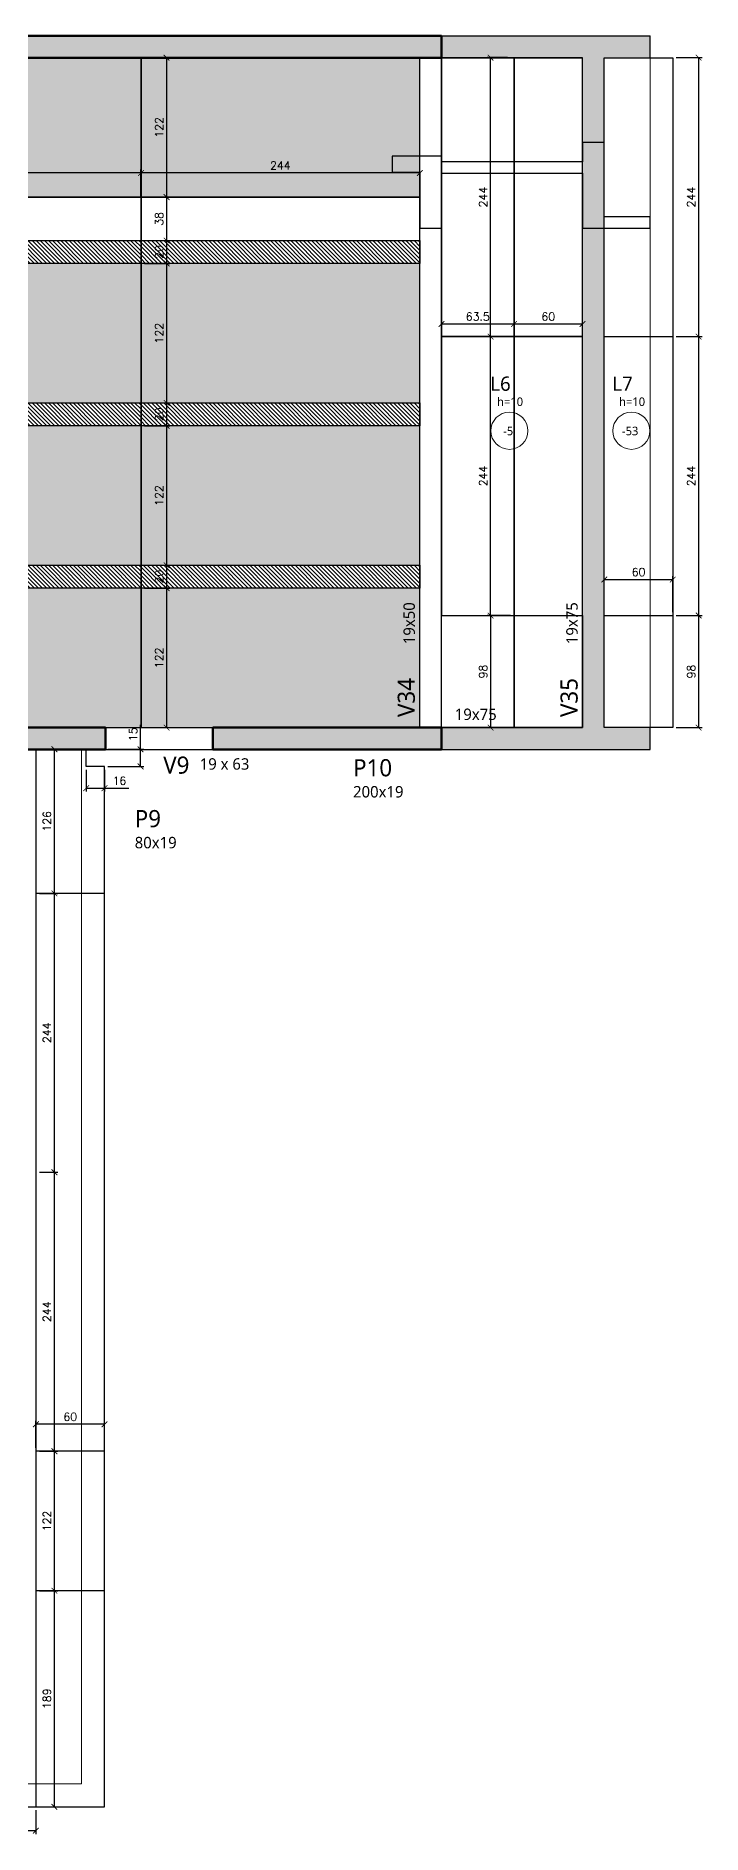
# Model space of a CAD drawing. Extents: x -29754 to -10774, y -8834 to 6017.
# Drawn here: x -21556 to -20973, y -7271 to -5699 of the extents above; entities that cross this region are included whole.
import ezdxf

# ---------------------------------------------------------------- set-up
doc = ezdxf.new("R2010")
doc.units = 0
doc.header["$PDMODE"] = 2
doc.header["$PDSIZE"] = 10
doc.linetypes.add('Aligning Line', pattern=[0.635, 0.3175, -0.3175])
doc.layers.get('0').update_dxf_attribs({"lineweight": 13})
doc.layers.get('Defpoints').update_dxf_attribs({"lineweight": 13})
doc.layers.add('A-DETL', color=7, linetype='Continuous', lineweight=18, true_color=0x00a600)
for name, color, linetype, lineweight in [('A-FLOR', 7, 'Continuous', 18), ('A-FLOR-IDEN', 7, 'Continuous', 9), ('A-GENM', 7, 'Continuous', 18), ('cotas', 4, 'Continuous', 13), ('S-BEAM', 7, 'Continuous', 18), ('S-BEAM-IDEN', 7, 'Continuous', 9), ('S-COLS', 7, 'Continuous', 18), ('S-COLS-IDEN', 7, 'Continuous', 9)]:
    doc.layers.add(name, color=color, linetype=linetype, lineweight=lineweight)
for name, color, linetype in [('Cota', 4, 'Continuous'), ('Faixa Reesc', 8, 'Continuous'), ('Hachura 122x244', 253, 'Continuous'), ('Painéis', 200, 'Continuous'), ('Reaproveitamento', 251, 'Continuous')]:
    doc.layers.add(name, color=color, linetype=linetype)
doc.styles.add('Gadugi', font='gadugi.ttf', dxfattribs={"height": 15})
doc.styles.add('Gadugi_1', font='gadugi.ttf', dxfattribs={"height": 10})
doc.styles.add('Gadugi_2', font='gadugi.ttf', dxfattribs={"height": 0.2})
doc.styles.add('Gadugi_3', font='gadugi.ttf', dxfattribs={"height": 7.5})
doc.styles.add('ROMANS', font='romans.shx')
doc.dimstyles.new('Cota Paínel', dxfattribs={"dimtxt": 7, "dimasz": 5, "dimexe": 3, "dimexo": 3, "dimgap": 3, "dimtad": 1, "dimdec": 1, "dimzin": 12, "dimdsep": 46, "dimtxsty": 'ROMANS', "dimblk": 'ARCHTICK', "dimcen": 0, "dimclrd": 4, "dimclre": 4, "dimclrt": 1, "dimadec": 1, "dimazin": 3, "dimtfac": 1, "dimtdec": 1, "dimtmove": 0, "dimatfit": 3, "dimldrblk": 'OBLIQUE', "dimfxl": 1, "dimtolj": 1, "dimtzin": 12, "dimarcsym": 0})

# ---------------------------------------------------------------- blocks, each defined once
blk = doc.blocks.new('PED_TAG_LAJE_R01 - TÍTULO_ESPESSURA_REBAIXO-2413107-PL100 - FORMA DO PAVIMENTO TIPO')
at = {"layer": 'A-FLOR-IDEN'}
blk.add_circle((-0.046, -0.667), 0.325, dxfattribs=at)
blk = doc.blocks.new('_ArchTick')
at = {"color": 0, "linetype": 'ByBlock', "const_width": 0.15}
blk.add_lwpolyline([(-0.5, -0.5), (0.5, 0.5)], dxfattribs=at)
blk = doc.blocks.new('*D177')
at = {"layer": 'A-GENM', "color": 4, "lineweight": -2, "transparency": 16777216}
for p, q in [((-20995.8, -5717.6), (-20973.2, -5717.6)), ((-20976.2, -5717.6), (-20976.2, -5961.6)), ((-20995.8, -5961.6), (-20973.2, -5961.6))]:
    blk.add_line(p, q, dxfattribs=at)
at = {"layer": 'Defpoints', "color": 0, "transparency": 16777216}
for p in [(-20998.8, -5717.6), (-20998.8, -5961.6), (-20976.2, -5961.6)]:
    blk.add_point(p, dxfattribs=at)
at = {"layer": 'A-GENM', "color": 4, "lineweight": -2, "transparency": 16777216, "xscale": 5, "yscale": 5, "zscale": 5}
for p, rotation in [((-20976.2, -5717.6), 90), ((-20976.2, -5961.6), 270)]:
    blk.add_blockref('_ArchTick', p, dxfattribs=dict(at, rotation=rotation))
at = {"layer": 'A-GENM', "color": 1, "transparency": 16777216, "insert": (-20982.7, -5839.6), "char_height": 7, "attachment_point": 5, "rotation": 90, "style": 'ROMANS'}
blk.add_mtext('\\A1;244', dxfattribs=at)
blk = doc.blocks.new('_OBLIQUE')
at = {"color": 0, "linetype": 'ByBlock', "lineweight": -2}
for p, q in [((0, 0), (-1, 0)), ((-0.5, -0.5), (0.5, 0.5))]:
    blk.add_line(p, q, dxfattribs=at)
blk = doc.blocks.new('*D178')
at = {"layer": 'A-GENM', "color": 4, "lineweight": -2, "transparency": 16777216}
for p, q in [((-20995.8, -5961.6), (-20973.2, -5961.6)), ((-20976.2, -5961.6), (-20976.2, -6205.6)), ((-20995.8, -6205.6), (-20973.2, -6205.6))]:
    blk.add_line(p, q, dxfattribs=at)
at = {"layer": 'Defpoints', "color": 0, "transparency": 16777216}
for p in [(-20998.8, -5961.6), (-20998.8, -6205.6), (-20976.2, -6205.6)]:
    blk.add_point(p, dxfattribs=at)
at = {"layer": 'A-GENM', "color": 4, "lineweight": -2, "transparency": 16777216, "xscale": 5, "yscale": 5, "zscale": 5}
for p, rotation in [((-20976.2, -5961.6), 90), ((-20976.2, -6205.6), 270)]:
    blk.add_blockref('_ArchTick', p, dxfattribs=dict(at, rotation=rotation))
at = {"layer": 'A-GENM', "color": 1, "transparency": 16777216, "insert": (-20982.7, -6083.6), "char_height": 7, "attachment_point": 5, "rotation": 90, "style": 'ROMANS'}
blk.add_mtext('\\A1;244', dxfattribs=at)
blk = doc.blocks.new('*D179')
at = {"layer": 'A-GENM', "color": 4, "lineweight": -2, "transparency": 16777216}
for p, q in [((-20995.8, -6205.6), (-20973.2, -6205.6)), ((-20976.2, -6205.6), (-20976.2, -6303.6)), ((-20995.8, -6303.6), (-20973.2, -6303.6))]:
    blk.add_line(p, q, dxfattribs=at)
at = {"layer": 'Defpoints', "color": 0, "transparency": 16777216}
for p in [(-20998.8, -6205.6), (-20998.8, -6303.6), (-20976.2, -6303.6)]:
    blk.add_point(p, dxfattribs=at)
at = {"layer": 'A-GENM', "color": 4, "lineweight": -2, "transparency": 16777216, "xscale": 5, "yscale": 5, "zscale": 5}
for p, rotation in [((-20976.2, -6205.6), 90), ((-20976.2, -6303.6), 270)]:
    blk.add_blockref('_ArchTick', p, dxfattribs=dict(at, rotation=rotation))
at = {"layer": 'A-GENM', "color": 1, "transparency": 16777216, "insert": (-20982.7, -6254.6), "char_height": 7, "attachment_point": 5, "rotation": 90, "style": 'ROMANS'}
blk.add_mtext('\\A1;98', dxfattribs=at)
blk = doc.blocks.new('*D332')
at = {"layer": 'Cota', "color": 4, "lineweight": -2, "transparency": 16777216}
for p, q in [((-21639.3, -7250.6), (-21639.3, -7271.4)), ((-21556.3, -7250.6), (-21556.3, -7271.4)), ((-21639.3, -7268.4), (-21556.3, -7268.4))]:
    blk.add_line(p, q, dxfattribs=at)
at = {"layer": 'Defpoints', "color": 0, "transparency": 16777216}
for p in [(-21639.3, -7247.6), (-21556.3, -7247.6), (-21556.3, -7268.4)]:
    blk.add_point(p, dxfattribs=at)
at = {"layer": 'Cota', "color": 4, "lineweight": -2, "transparency": 16777216, "xscale": 5, "yscale": 5, "zscale": 5, "rotation": 180}
blk.add_blockref('_ArchTick', (-21639.3, -7268.4), dxfattribs=at)
at = {"layer": 'Cota', "color": 4, "lineweight": -2, "transparency": 16777216, "xscale": 5, "yscale": 5, "zscale": 5}
blk.add_blockref('_ArchTick', (-21556.3, -7268.4), dxfattribs=at)
at = {"layer": 'Cota', "color": 1, "transparency": 16777216, "insert": (-21597.8, -7261.9), "char_height": 7, "attachment_point": 5, "style": 'ROMANS'}
blk.add_mtext('\\A1;83', dxfattribs=at)
blk = doc.blocks.new('*D335')
at = {"layer": 'Cota', "color": 4, "lineweight": -2, "transparency": 16777216}
for p, q in [((-21553.2, -7058.6), (-21537.1, -7058.6)), ((-21540.1, -7247.6), (-21540.1, -7058.6)), ((-21553.2, -7247.6), (-21537.1, -7247.6))]:
    blk.add_line(p, q, dxfattribs=at)
at = {"layer": 'Defpoints', "color": 0, "transparency": 16777216}
for p in [(-21556.2, -7058.6), (-21540.1, -7058.6), (-21556.2, -7247.6)]:
    blk.add_point(p, dxfattribs=at)
at = {"layer": 'Cota', "color": 4, "lineweight": -2, "transparency": 16777216, "xscale": 5, "yscale": 5, "zscale": 5}
for p, rotation in [((-21540.1, -7058.6), 90), ((-21540.1, -7247.6), 270)]:
    blk.add_blockref('_ArchTick', p, dxfattribs=dict(at, rotation=rotation))
at = {"layer": 'Cota', "color": 1, "transparency": 16777216, "insert": (-21546.6, -7153.1), "char_height": 7, "attachment_point": 5, "rotation": 90, "style": 'ROMANS'}
blk.add_mtext('\\A1;189', dxfattribs=at)
blk = doc.blocks.new('*D336')
at = {"layer": 'Cota', "color": 4, "lineweight": -2, "transparency": 16777216}
for p, q in [((-21553.2, -6936.6), (-21537.1, -6936.6)), ((-21540.1, -7058.6), (-21540.1, -6936.6)), ((-21553.2, -7058.6), (-21537.1, -7058.6))]:
    blk.add_line(p, q, dxfattribs=at)
at = {"layer": 'Defpoints', "color": 0, "transparency": 16777216}
for p in [(-21556.2, -6936.6), (-21540.1, -6936.6), (-21556.2, -7058.6)]:
    blk.add_point(p, dxfattribs=at)
at = {"layer": 'Cota', "color": 4, "lineweight": -2, "transparency": 16777216, "xscale": 5, "yscale": 5, "zscale": 5}
for p, rotation in [((-21540.1, -6936.6), 90), ((-21540.1, -7058.6), 270)]:
    blk.add_blockref('_ArchTick', p, dxfattribs=dict(at, rotation=rotation))
at = {"layer": 'Cota', "color": 1, "transparency": 16777216, "insert": (-21546.6, -6997.6), "char_height": 7, "attachment_point": 5, "rotation": 90, "style": 'ROMANS'}
blk.add_mtext('\\A1;122', dxfattribs=at)
blk = doc.blocks.new('*D337')
at = {"layer": 'Cota', "color": 4, "lineweight": -2, "transparency": 16777216}
for p, q in [((-21553.2, -6692.6), (-21537.1, -6692.6)), ((-21540.1, -6936.6), (-21540.1, -6692.6)), ((-21553.2, -6936.6), (-21537.1, -6936.6))]:
    blk.add_line(p, q, dxfattribs=at)
at = {"layer": 'Defpoints', "color": 0, "transparency": 16777216}
for p in [(-21556.2, -6692.6), (-21540.1, -6692.6), (-21556.2, -6936.6)]:
    blk.add_point(p, dxfattribs=at)
at = {"layer": 'Cota', "color": 4, "lineweight": -2, "transparency": 16777216, "xscale": 5, "yscale": 5, "zscale": 5}
for p, rotation in [((-21540.1, -6692.6), 90), ((-21540.1, -6936.6), 270)]:
    blk.add_blockref('_ArchTick', p, dxfattribs=dict(at, rotation=rotation))
at = {"layer": 'Cota', "color": 1, "transparency": 16777216, "insert": (-21546.6, -6814.6), "char_height": 7, "attachment_point": 5, "rotation": 90, "style": 'ROMANS'}
blk.add_mtext('\\A1;244', dxfattribs=at)
blk = doc.blocks.new('*D338')
at = {"layer": 'Cota', "color": 4, "lineweight": -2, "transparency": 16777216}
for p, q in [((-21553.2, -6448.6), (-21537.1, -6448.6)), ((-21540.1, -6692.6), (-21540.1, -6448.6)), ((-21553.2, -6692.6), (-21537.1, -6692.6))]:
    blk.add_line(p, q, dxfattribs=at)
at = {"layer": 'Defpoints', "color": 0, "transparency": 16777216}
for p in [(-21556.2, -6448.6), (-21540.1, -6448.6), (-21556.2, -6692.6)]:
    blk.add_point(p, dxfattribs=at)
at = {"layer": 'Cota', "color": 4, "lineweight": -2, "transparency": 16777216, "xscale": 5, "yscale": 5, "zscale": 5}
for p, rotation in [((-21540.1, -6448.6), 90), ((-21540.1, -6692.6), 270)]:
    blk.add_blockref('_ArchTick', p, dxfattribs=dict(at, rotation=rotation))
at = {"layer": 'Cota', "color": 1, "transparency": 16777216, "insert": (-21546.6, -6570.6), "char_height": 7, "attachment_point": 5, "rotation": 90, "style": 'ROMANS'}
blk.add_mtext('\\A1;244', dxfattribs=at)
blk = doc.blocks.new('*D339')
at = {"layer": 'Cota', "color": 4, "lineweight": -2, "transparency": 16777216}
for p, q in [((-21553.2, -6322.6), (-21537.1, -6322.6)), ((-21540.1, -6448.6), (-21540.1, -6322.6)), ((-21553.2, -6448.6), (-21537.1, -6448.6))]:
    blk.add_line(p, q, dxfattribs=at)
at = {"layer": 'Defpoints', "color": 0, "transparency": 16777216}
for p in [(-21556.2, -6322.6), (-21540.1, -6322.6), (-21556.2, -6448.6)]:
    blk.add_point(p, dxfattribs=at)
at = {"layer": 'Cota', "color": 4, "lineweight": -2, "transparency": 16777216, "xscale": 5, "yscale": 5, "zscale": 5}
for p, rotation in [((-21540.1, -6322.6), 90), ((-21540.1, -6448.6), 270)]:
    blk.add_blockref('_ArchTick', p, dxfattribs=dict(at, rotation=rotation))
at = {"layer": 'Cota', "color": 1, "transparency": 16777216, "insert": (-21546.6, -6385.6), "char_height": 7, "attachment_point": 5, "rotation": 90, "style": 'ROMANS'}
blk.add_mtext('\\A1;126', dxfattribs=at)
blk = doc.blocks.new('*D340')
at = {"layer": 'Cota', "color": 4, "lineweight": -2, "transparency": 16777216}
for p, q in [((-21556.2, -6933.6), (-21556.2, -6910)), ((-21496.2, -6913), (-21556.2, -6913)), ((-21496.2, -6933.6), (-21496.2, -6910))]:
    blk.add_line(p, q, dxfattribs=at)
at = {"layer": 'Defpoints', "color": 0, "transparency": 16777216}
for p in [(-21556.2, -6913), (-21556.2, -6936.6), (-21496.2, -6936.6)]:
    blk.add_point(p, dxfattribs=at)
at = {"layer": 'Cota', "color": 4, "lineweight": -2, "transparency": 16777216, "xscale": 5, "yscale": 5, "zscale": 5, "rotation": 180}
blk.add_blockref('_ArchTick', (-21556.2, -6913), dxfattribs=at)
at = {"layer": 'Cota', "color": 4, "lineweight": -2, "transparency": 16777216, "xscale": 5, "yscale": 5, "zscale": 5}
blk.add_blockref('_ArchTick', (-21496.2, -6913), dxfattribs=at)
at = {"layer": 'Cota', "color": 1, "transparency": 16777216, "insert": (-21526.2, -6906.5), "char_height": 7, "attachment_point": 5, "style": 'ROMANS'}
blk.add_mtext('\\A1;60', dxfattribs=at)
blk = doc.blocks.new('*D341')
at = {"layer": 'Cota', "color": 4, "lineweight": -2, "transparency": 16777216}
for p, q in [((-21464.7, -6322.6), (-21464.7, -6301.3)), ((-21493.2, -6322.6), (-21461.7, -6322.6)), ((-21493.2, -6337.6), (-21461.7, -6337.6)), ((-21464.7, -6337.6), (-21464.7, -6322.6))]:
    blk.add_line(p, q, dxfattribs=at)
at = {"layer": 'Defpoints', "color": 0, "transparency": 16777216}
for p in [(-21496.2, -6322.6), (-21496.2, -6337.6), (-21464.7, -6322.6)]:
    blk.add_point(p, dxfattribs=at)
at = {"layer": 'Cota', "color": 4, "lineweight": -2, "transparency": 16777216, "xscale": 5, "yscale": 5, "zscale": 5}
for p, rotation in [((-21464.7, -6322.6), 90), ((-21464.7, -6337.6), 270)]:
    blk.add_blockref('_ArchTick', p, dxfattribs=dict(at, rotation=rotation))
at = {"layer": 'Cota', "color": 1, "transparency": 16777216, "insert": (-21471.2, -6309.5), "char_height": 7, "attachment_point": 5, "rotation": 90, "style": 'ROMANS'}
blk.add_mtext('\\A1;15', dxfattribs=at)
blk = doc.blocks.new('*D342')
at = {"layer": 'Cota', "color": 4, "lineweight": -2, "transparency": 16777216}
for p, q in [((-21512.3, -6340.6), (-21512.3, -6359.6)), ((-21496.2, -6340.6), (-21496.2, -6359.6)), ((-21512.3, -6356.6), (-21496.2, -6356.6)), ((-21496.2, -6356.6), (-21474.9, -6356.6))]:
    blk.add_line(p, q, dxfattribs=at)
at = {"layer": 'Defpoints', "color": 0, "transparency": 16777216}
for p in [(-21512.3, -6337.6), (-21496.2, -6337.6), (-21496.2, -6356.6)]:
    blk.add_point(p, dxfattribs=at)
at = {"layer": 'Cota', "color": 4, "lineweight": -2, "transparency": 16777216, "xscale": 5, "yscale": 5, "zscale": 5, "rotation": 180}
blk.add_blockref('_ArchTick', (-21512.3, -6356.6), dxfattribs=at)
at = {"layer": 'Cota', "color": 4, "lineweight": -2, "transparency": 16777216, "xscale": 5, "yscale": 5, "zscale": 5}
blk.add_blockref('_ArchTick', (-21496.2, -6356.6), dxfattribs=at)
at = {"layer": 'Cota', "color": 1, "transparency": 16777216, "insert": (-21483.1, -6350.1), "char_height": 7, "attachment_point": 5, "style": 'ROMANS'}
blk.add_mtext('\\A1;16', dxfattribs=at)
blk = doc.blocks.new('*D260')
at = {"layer": 'Cota', "color": 4, "lineweight": -2, "transparency": 16777216}
for p, q in [((-21058.8, -6202.6), (-21058.8, -6171.1)), ((-21058.8, -6174.1), (-20998.8, -6174.1)), ((-20998.8, -6202.6), (-20998.8, -6171.1))]:
    blk.add_line(p, q, dxfattribs=at)
at = {"layer": 'Defpoints', "color": 0, "transparency": 16777216}
for p in [(-20998.8, -6174.1), (-21058.8, -6205.6), (-20998.8, -6205.6)]:
    blk.add_point(p, dxfattribs=at)
at = {"layer": 'Cota', "color": 4, "lineweight": -2, "transparency": 16777216, "xscale": 5, "yscale": 5, "zscale": 5, "rotation": 180}
blk.add_blockref('_ArchTick', (-21058.8, -6174.1), dxfattribs=at)
at = {"layer": 'Cota', "color": 4, "lineweight": -2, "transparency": 16777216, "xscale": 5, "yscale": 5, "zscale": 5}
blk.add_blockref('_ArchTick', (-20998.8, -6174.1), dxfattribs=at)
at = {"layer": 'Cota', "color": 1, "transparency": 16777216, "insert": (-21028.8, -6167.6), "char_height": 7, "attachment_point": 5, "style": 'ROMANS'}
blk.add_mtext('\\A1;60', dxfattribs=at)
blk = doc.blocks.new('*D274')
at = {"layer": 'Cota', "color": 4, "lineweight": -2, "transparency": 16777216}
for p, q in [((-21140.8, -5961.6), (-21161.3, -5961.6)), ((-21158.3, -6205.6), (-21158.3, -5961.6)), ((-21140.8, -6205.6), (-21161.3, -6205.6))]:
    blk.add_line(p, q, dxfattribs=at)
at = {"layer": 'Defpoints', "color": 0, "transparency": 16777216}
for p in [(-21158.3, -5961.6), (-21137.8, -5961.6), (-21137.8, -6205.6)]:
    blk.add_point(p, dxfattribs=at)
at = {"layer": 'Cota', "color": 4, "lineweight": -2, "transparency": 16777216, "xscale": 5, "yscale": 5, "zscale": 5}
for p, rotation in [((-21158.3, -5961.6), 90), ((-21158.3, -6205.6), 270)]:
    blk.add_blockref('_ArchTick', p, dxfattribs=dict(at, rotation=rotation))
at = {"layer": 'Cota', "color": 1, "transparency": 16777216, "insert": (-21164.8, -6083.6), "char_height": 7, "attachment_point": 5, "rotation": 90, "style": 'ROMANS'}
blk.add_mtext('\\A1;244', dxfattribs=at)
blk = doc.blocks.new('*D275')
at = {"layer": 'Cota', "color": 4, "lineweight": -2, "transparency": 16777216}
for p, q in [((-21143.5, -5717.6), (-21161.3, -5717.6)), ((-21158.3, -5961.6), (-21158.3, -5717.6)), ((-21140.8, -5961.6), (-21161.3, -5961.6))]:
    blk.add_line(p, q, dxfattribs=at)
at = {"layer": 'Defpoints', "color": 0, "transparency": 16777216}
for p in [(-21158.3, -5717.6), (-21140.5, -5717.6), (-21137.8, -5961.6)]:
    blk.add_point(p, dxfattribs=at)
at = {"layer": 'Cota', "color": 4, "lineweight": -2, "transparency": 16777216, "xscale": 5, "yscale": 5, "zscale": 5}
for p, rotation in [((-21158.3, -5717.6), 90), ((-21158.3, -5961.6), 270)]:
    blk.add_blockref('_ArchTick', p, dxfattribs=dict(at, rotation=rotation))
at = {"layer": 'Cota', "color": 1, "transparency": 16777216, "insert": (-21164.8, -5839.6), "char_height": 7, "attachment_point": 5, "rotation": 90, "style": 'ROMANS'}
blk.add_mtext('\\A1;244', dxfattribs=at)
blk = doc.blocks.new('*D276')
at = {"layer": 'Cota', "color": 4, "lineweight": -2, "transparency": 16777216}
for p, q in [((-21137.8, -5958.6), (-21137.8, -5947.6)), ((-21077.8, -5950.6), (-21137.8, -5950.6)), ((-21077.8, -5958.6), (-21077.8, -5947.6))]:
    blk.add_line(p, q, dxfattribs=at)
at = {"layer": 'Defpoints', "color": 0, "transparency": 16777216}
for p in [(-21137.8, -5950.6), (-21137.8, -5961.6), (-21077.8, -5961.6)]:
    blk.add_point(p, dxfattribs=at)
at = {"layer": 'Cota', "color": 4, "lineweight": -2, "transparency": 16777216, "xscale": 5, "yscale": 5, "zscale": 5, "rotation": 180}
blk.add_blockref('_ArchTick', (-21137.8, -5950.6), dxfattribs=at)
at = {"layer": 'Cota', "color": 4, "lineweight": -2, "transparency": 16777216, "xscale": 5, "yscale": 5, "zscale": 5}
blk.add_blockref('_ArchTick', (-21077.8, -5950.6), dxfattribs=at)
at = {"layer": 'Cota', "color": 1, "transparency": 16777216, "insert": (-21107.8, -5944.1), "char_height": 7, "attachment_point": 5, "style": 'ROMANS'}
blk.add_mtext('\\A1;60', dxfattribs=at)
blk = doc.blocks.new('*D277')
at = {"layer": 'Cota', "color": 4, "lineweight": -2, "transparency": 16777216}
for p, q in [((-21201.3, -5958.6), (-21201.3, -5947.6)), ((-21137.8, -5950.6), (-21201.3, -5950.6)), ((-21137.8, -5958.6), (-21137.8, -5947.6))]:
    blk.add_line(p, q, dxfattribs=at)
at = {"layer": 'Defpoints', "color": 0, "transparency": 16777216}
for p in [(-21201.3, -5950.6), (-21201.3, -5961.6), (-21137.8, -5961.6)]:
    blk.add_point(p, dxfattribs=at)
at = {"layer": 'Cota', "color": 4, "lineweight": -2, "transparency": 16777216, "xscale": 5, "yscale": 5, "zscale": 5, "rotation": 180}
blk.add_blockref('_ArchTick', (-21201.3, -5950.6), dxfattribs=at)
at = {"layer": 'Cota', "color": 4, "lineweight": -2, "transparency": 16777216, "xscale": 5, "yscale": 5, "zscale": 5}
blk.add_blockref('_ArchTick', (-21137.8, -5950.6), dxfattribs=at)
at = {"layer": 'Cota', "color": 1, "transparency": 16777216, "insert": (-21169.5, -5944.1), "char_height": 7, "attachment_point": 5, "style": 'ROMANS'}
blk.add_mtext('\\A1;63.5', dxfattribs=at)
blk = doc.blocks.new('*D278')
at = {"layer": 'Cota', "color": 4, "lineweight": -2, "transparency": 16777216}
for p, q in [((-21154, -6205.6), (-21161.3, -6205.6)), ((-21158.3, -6205.6), (-21158.3, -6303.6)), ((-21154, -6303.6), (-21161.3, -6303.6))]:
    blk.add_line(p, q, dxfattribs=at)
at = {"layer": 'Defpoints', "color": 0, "transparency": 16777216}
for p in [(-21151, -6205.6), (-21158.3, -6303.6), (-21151, -6303.6)]:
    blk.add_point(p, dxfattribs=at)
at = {"layer": 'Cota', "color": 4, "lineweight": -2, "transparency": 16777216, "xscale": 5, "yscale": 5, "zscale": 5}
for p, rotation in [((-21158.3, -6205.6), 90), ((-21158.3, -6303.6), 270)]:
    blk.add_blockref('_ArchTick', p, dxfattribs=dict(at, rotation=rotation))
at = {"layer": 'Cota', "color": 1, "transparency": 16777216, "insert": (-21164.8, -6254.6), "char_height": 7, "attachment_point": 5, "rotation": 90, "style": 'ROMANS'}
blk.add_mtext('\\A1;98', dxfattribs=at)
blk = doc.blocks.new('122x244')
at = {"layer": 'Hachura 122x244'}
h = blk.add_hatch(color=256, dxfattribs=at)
h.dxf.hatch_style = 2
h.paths.add_polyline_path([(-30259.5, 9300.7), (-30015.5, 9300.7), (-30015.5, 9422.7), (-30259.5, 9422.7)])
at = {"layer": 'Painéis'}
blk.add_lwpolyline([(-30259.5, 9300.7), (-30015.5, 9300.7), (-30015.5, 9422.7), (-30259.5, 9422.7)], close=True, dxfattribs=at)
blk = doc.blocks.new('*D464')
at = {"layer": 'cotas', "color": 4, "lineweight": -2, "transparency": 16777216}
for p, q in [((-21461.3, -5717.6), (-21438.9, -5717.6)), ((-21441.9, -5717.6), (-21441.9, -5839.6)), ((-21461.3, -5839.6), (-21438.9, -5839.6))]:
    blk.add_line(p, q, dxfattribs=at)
at = {"layer": 'Defpoints', "color": 0, "transparency": 16777216}
for p in [(-21464.3, -5717.6), (-21464.3, -5839.6), (-21441.9, -5839.6)]:
    blk.add_point(p, dxfattribs=at)
at = {"layer": 'cotas', "color": 4, "lineweight": -2, "transparency": 16777216, "xscale": 5, "yscale": 5, "zscale": 5}
for p, rotation in [((-21441.9, -5717.6), 90), ((-21441.9, -5839.6), 270)]:
    blk.add_blockref('_ArchTick', p, dxfattribs=dict(at, rotation=rotation))
at = {"layer": 'cotas', "color": 1, "transparency": 16777216, "insert": (-21448.4, -5778.6), "char_height": 7, "attachment_point": 5, "rotation": 90, "style": 'ROMANS'}
blk.add_mtext('\\A1;122', dxfattribs=at)
blk = doc.blocks.new('*D465')
at = {"layer": 'cotas', "color": 4, "lineweight": -2, "transparency": 16777216}
for p, q in [((-21461.3, -5839.6), (-21438.9, -5839.6)), ((-21441.9, -5839.6), (-21441.9, -5877.6)), ((-21461.3, -5877.6), (-21438.9, -5877.6))]:
    blk.add_line(p, q, dxfattribs=at)
at = {"layer": 'Defpoints', "color": 0, "transparency": 16777216}
for p in [(-21464.3, -5839.6), (-21464.3, -5877.6), (-21441.9, -5877.6)]:
    blk.add_point(p, dxfattribs=at)
at = {"layer": 'cotas', "color": 4, "lineweight": -2, "transparency": 16777216, "xscale": 5, "yscale": 5, "zscale": 5}
for p, rotation in [((-21441.9, -5839.6), 90), ((-21441.9, -5877.6), 270)]:
    blk.add_blockref('_ArchTick', p, dxfattribs=dict(at, rotation=rotation))
at = {"layer": 'cotas', "color": 1, "transparency": 16777216, "insert": (-21448.4, -5858.6), "char_height": 7, "attachment_point": 5, "rotation": 90, "style": 'ROMANS'}
blk.add_mtext('\\A1;38', dxfattribs=at)
blk = doc.blocks.new('*D466')
at = {"layer": 'cotas', "color": 4, "lineweight": -2, "transparency": 16777216}
for p, q in [((-21461.3, -5877.6), (-21438.9, -5877.6)), ((-21441.9, -5877.6), (-21441.9, -5897.6)), ((-21461.3, -5897.6), (-21438.9, -5897.6))]:
    blk.add_line(p, q, dxfattribs=at)
at = {"layer": 'Defpoints', "color": 0, "transparency": 16777216}
for p in [(-21464.3, -5877.6), (-21464.3, -5897.6), (-21441.9, -5897.6)]:
    blk.add_point(p, dxfattribs=at)
at = {"layer": 'cotas', "color": 4, "lineweight": -2, "transparency": 16777216, "xscale": 5, "yscale": 5, "zscale": 5}
for p, rotation in [((-21441.9, -5877.6), 90), ((-21441.9, -5897.6), 270)]:
    blk.add_blockref('_ArchTick', p, dxfattribs=dict(at, rotation=rotation))
at = {"layer": 'cotas', "color": 1, "transparency": 16777216, "insert": (-21448.4, -5887.6), "char_height": 7, "attachment_point": 5, "rotation": 90, "style": 'ROMANS'}
blk.add_mtext('\\A1;20', dxfattribs=at)
blk = doc.blocks.new('*D467')
at = {"layer": 'cotas', "color": 4, "lineweight": -2, "transparency": 16777216}
for p, q in [((-21461.3, -5897.6), (-21438.9, -5897.6)), ((-21441.9, -5897.6), (-21441.9, -6019.6)), ((-21461.3, -6019.6), (-21438.9, -6019.6))]:
    blk.add_line(p, q, dxfattribs=at)
at = {"layer": 'Defpoints', "color": 0, "transparency": 16777216}
for p in [(-21464.3, -5897.6), (-21464.3, -6019.6), (-21441.9, -6019.6)]:
    blk.add_point(p, dxfattribs=at)
at = {"layer": 'cotas', "color": 4, "lineweight": -2, "transparency": 16777216, "xscale": 5, "yscale": 5, "zscale": 5}
for p, rotation in [((-21441.9, -5897.6), 90), ((-21441.9, -6019.6), 270)]:
    blk.add_blockref('_ArchTick', p, dxfattribs=dict(at, rotation=rotation))
at = {"layer": 'cotas', "color": 1, "transparency": 16777216, "insert": (-21448.4, -5958.6), "char_height": 7, "attachment_point": 5, "rotation": 90, "style": 'ROMANS'}
blk.add_mtext('\\A1;122', dxfattribs=at)
blk = doc.blocks.new('*D452')
at = {"layer": 'cotas', "color": 4, "lineweight": -2, "transparency": 16777216}
for p, q in [((-21461.3, -6019.6), (-21438.9, -6019.6)), ((-21441.9, -6019.6), (-21441.9, -6039.6)), ((-21461.3, -6039.6), (-21438.9, -6039.6))]:
    blk.add_line(p, q, dxfattribs=at)
at = {"layer": 'Defpoints', "color": 0, "transparency": 16777216}
for p in [(-21464.3, -6019.6), (-21464.3, -6039.6), (-21441.9, -6039.6)]:
    blk.add_point(p, dxfattribs=at)
at = {"layer": 'cotas', "color": 4, "lineweight": -2, "transparency": 16777216, "xscale": 5, "yscale": 5, "zscale": 5}
for p, rotation in [((-21441.9, -6019.6), 90), ((-21441.9, -6039.6), 270)]:
    blk.add_blockref('_ArchTick', p, dxfattribs=dict(at, rotation=rotation))
at = {"layer": 'cotas', "color": 1, "transparency": 16777216, "insert": (-21448.4, -6029.6), "char_height": 7, "attachment_point": 5, "rotation": 90, "style": 'ROMANS'}
blk.add_mtext('\\A1;20', dxfattribs=at)
blk = doc.blocks.new('*D453')
at = {"layer": 'cotas', "color": 4, "lineweight": -2, "transparency": 16777216}
for p, q in [((-21461.3, -6039.6), (-21438.9, -6039.6)), ((-21441.9, -6039.6), (-21441.9, -6161.6)), ((-21461.3, -6161.6), (-21438.9, -6161.6))]:
    blk.add_line(p, q, dxfattribs=at)
at = {"layer": 'Defpoints', "color": 0, "transparency": 16777216}
for p in [(-21464.3, -6039.6), (-21464.3, -6161.6), (-21441.9, -6161.6)]:
    blk.add_point(p, dxfattribs=at)
at = {"layer": 'cotas', "color": 4, "lineweight": -2, "transparency": 16777216, "xscale": 5, "yscale": 5, "zscale": 5}
for p, rotation in [((-21441.9, -6039.6), 90), ((-21441.9, -6161.6), 270)]:
    blk.add_blockref('_ArchTick', p, dxfattribs=dict(at, rotation=rotation))
at = {"layer": 'cotas', "color": 1, "transparency": 16777216, "insert": (-21448.4, -6100.6), "char_height": 7, "attachment_point": 5, "rotation": 90, "style": 'ROMANS'}
blk.add_mtext('\\A1;122', dxfattribs=at)
blk = doc.blocks.new('*D454')
at = {"layer": 'cotas', "color": 4, "lineweight": -2, "transparency": 16777216}
for p, q in [((-21461.3, -6161.6), (-21438.9, -6161.6)), ((-21441.9, -6161.6), (-21441.9, -6181.6)), ((-21461.3, -6181.6), (-21438.9, -6181.6))]:
    blk.add_line(p, q, dxfattribs=at)
at = {"layer": 'Defpoints', "color": 0, "transparency": 16777216}
for p in [(-21464.3, -6161.6), (-21464.3, -6181.6), (-21441.9, -6181.6)]:
    blk.add_point(p, dxfattribs=at)
at = {"layer": 'cotas', "color": 4, "lineweight": -2, "transparency": 16777216, "xscale": 5, "yscale": 5, "zscale": 5}
for p, rotation in [((-21441.9, -6161.6), 90), ((-21441.9, -6181.6), 270)]:
    blk.add_blockref('_ArchTick', p, dxfattribs=dict(at, rotation=rotation))
at = {"layer": 'cotas', "color": 1, "transparency": 16777216, "insert": (-21448.4, -6171.6), "char_height": 7, "attachment_point": 5, "rotation": 90, "style": 'ROMANS'}
blk.add_mtext('\\A1;20', dxfattribs=at)
blk = doc.blocks.new('*D455')
at = {"layer": 'cotas', "color": 4, "lineweight": -2, "transparency": 16777216}
for p, q in [((-21461.3, -6181.6), (-21438.9, -6181.6)), ((-21441.9, -6181.6), (-21441.9, -6303.6)), ((-21461.3, -6303.6), (-21438.9, -6303.6))]:
    blk.add_line(p, q, dxfattribs=at)
at = {"layer": 'Defpoints', "color": 0, "transparency": 16777216}
for p in [(-21464.3, -6181.6), (-21464.3, -6303.6), (-21441.9, -6303.6)]:
    blk.add_point(p, dxfattribs=at)
at = {"layer": 'cotas', "color": 4, "lineweight": -2, "transparency": 16777216, "xscale": 5, "yscale": 5, "zscale": 5}
for p, rotation in [((-21441.9, -6181.6), 90), ((-21441.9, -6303.6), 270)]:
    blk.add_blockref('_ArchTick', p, dxfattribs=dict(at, rotation=rotation))
at = {"layer": 'cotas', "color": 1, "transparency": 16777216, "insert": (-21448.4, -6242.6), "char_height": 7, "attachment_point": 5, "rotation": 90, "style": 'ROMANS'}
blk.add_mtext('\\A1;122', dxfattribs=at)
blk = doc.blocks.new('*D456')
at = {"layer": 'cotas', "color": 4, "lineweight": -2, "transparency": 16777216}
for p, q in [((-21464.3, -5839.2), (-21464.3, -5815.5)), ((-21220.3, -5818.5), (-21464.3, -5818.5)), ((-21220.3, -5839.2), (-21220.3, -5815.5))]:
    blk.add_line(p, q, dxfattribs=at)
at = {"layer": 'Defpoints', "color": 0, "transparency": 16777216}
for p in [(-21464.3, -5818.5), (-21464.3, -5842.2), (-21220.3, -5842.2)]:
    blk.add_point(p, dxfattribs=at)
at = {"layer": 'cotas', "color": 4, "lineweight": -2, "transparency": 16777216, "xscale": 5, "yscale": 5, "zscale": 5, "rotation": 180}
blk.add_blockref('_ArchTick', (-21464.3, -5818.5), dxfattribs=at)
at = {"layer": 'cotas', "color": 4, "lineweight": -2, "transparency": 16777216, "xscale": 5, "yscale": 5, "zscale": 5}
blk.add_blockref('_ArchTick', (-21220.3, -5818.5), dxfattribs=at)
at = {"layer": 'cotas', "color": 1, "transparency": 16777216, "insert": (-21342.3, -5812), "char_height": 7, "attachment_point": 5, "style": 'ROMANS'}
blk.add_mtext('\\A1;244', dxfattribs=at)
blk = doc.blocks.new('*D457')
at = {"layer": 'cotas', "color": 4, "lineweight": -2, "transparency": 16777216}
for p, q in [((-21708.3, -5836.6), (-21708.3, -5815.5)), ((-21464.3, -5818.5), (-21708.3, -5818.5)), ((-21464.3, -5839.2), (-21464.3, -5815.5))]:
    blk.add_line(p, q, dxfattribs=at)
at = {"layer": 'Defpoints', "color": 0, "transparency": 16777216}
for p in [(-21708.3, -5818.5), (-21708.3, -5839.6), (-21464.3, -5842.2)]:
    blk.add_point(p, dxfattribs=at)
at = {"layer": 'cotas', "color": 4, "lineweight": -2, "transparency": 16777216, "xscale": 5, "yscale": 5, "zscale": 5, "rotation": 180}
blk.add_blockref('_ArchTick', (-21708.3, -5818.5), dxfattribs=at)
at = {"layer": 'cotas', "color": 4, "lineweight": -2, "transparency": 16777216, "xscale": 5, "yscale": 5, "zscale": 5}
blk.add_blockref('_ArchTick', (-21464.3, -5818.5), dxfattribs=at)
at = {"layer": 'cotas', "color": 1, "transparency": 16777216, "insert": (-21586.3, -5812), "char_height": 7, "attachment_point": 5, "style": 'ROMANS'}
blk.add_mtext('\\A1;244', dxfattribs=at)

msp = doc.modelspace()

# ---------------------------------------------------------------- hatches: boundary and pattern name
at = {"layer": 'Faixa Reesc'}
h = msp.add_hatch(dxfattribs=at)
h.set_pattern_fill('ANSI31', color=256, scale=0.8, angle=90)
h.set_pattern_definition([(135, (6822.2974, -9571.0406), (-1.79605122, -1.79605122), [])])
h.paths.add_polyline_path([(-21708.26, -5877.63), (-21464.26, -5877.63), (-21464.26, -5897.63), (-21708.26, -5897.63)])
h = msp.add_hatch(dxfattribs=at)
h.set_pattern_fill('ANSI31', color=256, scale=0.8, angle=90)
h.set_pattern_definition([(135, (6578.2974, -9571.0406), (-1.79605122, -1.79605122), [])])
h.paths.add_polyline_path([(-21464.26, -5877.63), (-21220.26, -5877.63), (-21220.26, -5897.63), (-21464.26, -5897.63)])
h = msp.add_hatch(dxfattribs=at)
h.set_pattern_fill('ANSI31', color=256, scale=0.8, angle=90)
h.set_pattern_definition([(135, (6822.2974, -9713.0406), (-1.79605122, -1.79605122), [])])
h.paths.add_polyline_path([(-21708.26, -6019.63), (-21464.26, -6019.63), (-21464.26, -6039.63), (-21708.26, -6039.63)])
h = msp.add_hatch(dxfattribs=at)
h.set_pattern_fill('ANSI31', color=256, scale=0.8, angle=90)
h.set_pattern_definition([(135, (6578.2974, -9713.0406), (-1.79605122, -1.79605122), [])])
h.paths.add_polyline_path([(-21464.26, -6019.63), (-21220.26, -6019.63), (-21220.26, -6039.63), (-21464.26, -6039.63)])
h = msp.add_hatch(dxfattribs=at)
h.set_pattern_fill('ANSI31', color=256, scale=0.8, angle=90)
h.set_pattern_definition([(135, (6822.2974, -9855.0406), (-1.79605122, -1.79605122), [])])
h.paths.add_polyline_path([(-21708.26, -6161.63), (-21464.26, -6161.63), (-21464.26, -6181.63), (-21708.26, -6181.63)])
h = msp.add_hatch(dxfattribs=at)
h.set_pattern_fill('ANSI31', color=256, scale=0.8, angle=90)
h.set_pattern_definition([(135, (6578.2974, -9855.0406), (-1.79605122, -1.79605122), [])])
h.paths.add_polyline_path([(-21464.26, -6161.63), (-21220.26, -6161.63), (-21220.26, -6181.63), (-21464.26, -6181.63)])
at = {"layer": 'S-BEAM', "true_color": 0xccffcc}
for points in [[(-21018.76, -5717.63), (-21018.76, -5698.63), (-21201.26, -5698.63), (-21201.26, -5717.63), (-21058.76, -5717.63)], [(-21077.76, -6303.63), (-21058.76, -6303.63), (-21058.76, -5717.63), (-21077.76, -5717.63)], [(-21018.76, -6322.63), (-21018.76, -6303.63), (-21201.27, -6303.63), (-21201.27, -6322.63)]]:
    msp.add_hatch(color=254, dxfattribs=at).paths.add_polyline_path(points, flags=0)
at = {"layer": 'S-COLS', "true_color": 0x808080}
for points in [[(-21575.26, -5717.63), (-21201.26, -5717.63), (-21201.26, -5698.63), (-21575.26, -5698.63)], [(-21495.26, -6322.63), (-21495.26, -6303.63), (-21575.26, -6303.63), (-21575.26, -6322.63)], [(-21201.27, -6322.63), (-21201.27, -6303.63), (-21401.27, -6303.63), (-21401.27, -6322.63), (-21231.93, -6322.63)]]:
    msp.add_hatch(color=8, dxfattribs=at).paths.add_polyline_path(points, flags=0)

# ---------------------------------------------------------------- linework, layer by layer
at = {"layer": 'A-DETL', "color": 7, "linetype": 'Aligning Line'}
msp.add_line((-21058.76, -5717.63), (-21058.76, -6303.63), dxfattribs=at)
at = {"layer": 'A-FLOR'}
for p, q in [((-21018.76, -5717.63), (-21018.76, -6303.63)), ((-21516.26, -6322.63), (-21516.26, -7227.63)), ((-21516.26, -7227.63), (-23875.26, -7227.63))]:
    msp.add_line(p, q, dxfattribs=at)
at = {"layer": 'Cota'}
msp.add_lwpolyline([(-21244.49, -5803.74), (-21244.49, -5817.74), (-21220.26, -5817.74), (-21220.26, -5866.74), (-21201.26, -5866.74), (-21201.26, -5818.74), (-21077.76, -5818.74), (-21077.76, -5866.74), (-21018.76, -5866.74), (-21018.76, -5856.74), (-21058.76, -5856.74), (-21058.76, -5791.74), (-21077.76, -5791.74), (-21077.76, -5808.74), (-21201.26, -5808.74), (-21201.26, -5803.74), (-21244.49, -5803.74)], dxfattribs=at)
at = {"layer": 'Painéis'}
for p, q in [((-21058.76, -5961.63), (-20998.76, -5961.63)), ((-21058.76, -6205.63), (-20998.76, -6205.63)), ((-21496.22, -7247.63), (-21496.22, -6337.63)), ((-21496.22, -6448.63), (-21556.22, -6448.63)), ((-21496.22, -6936.63), (-21556.22, -6936.63)), ((-21496.22, -7058.63), (-21556.22, -7058.63)), ((-23835.26, -7247.63), (-21556.22, -7247.63))]:
    msp.add_line(p, q, dxfattribs=at)
for points in [[(-21137.76, -5717.63), (-21201.26, -5717.63), (-21201.26, -5961.63), (-21137.76, -5961.63)], [(-21077.76, -5717.63), (-21137.76, -5717.63), (-21137.76, -5961.63), (-21077.76, -5961.63)], [(-21058.76, -5717.63), (-20998.76, -5717.63), (-20998.76, -6303.63), (-21058.76, -6303.63)], [(-21708.26, -5877.63), (-21464.26, -5877.63), (-21464.26, -5839.63), (-21708.26, -5839.63)], [(-21464.26, -5877.63), (-21220.26, -5877.63), (-21220.26, -5839.63), (-21464.26, -5839.63)], [(-21464.26, -5897.63), (-21708.26, -5897.63), (-21708.26, -5877.63), (-21464.26, -5877.63)], [(-21220.26, -5897.63), (-21464.26, -5897.63), (-21464.26, -5877.63), (-21220.26, -5877.63)], [(-21137.76, -5961.63), (-21201.26, -5961.63), (-21201.26, -6205.63), (-21137.76, -6205.63)], [(-21077.76, -5961.63), (-21137.76, -5961.63), (-21137.76, -6205.63), (-21077.76, -6205.63)], [(-21464.26, -6039.63), (-21708.26, -6039.63), (-21708.26, -6019.63), (-21464.26, -6019.63)], [(-21220.26, -6039.63), (-21464.26, -6039.63), (-21464.26, -6019.63), (-21220.26, -6019.63)], [(-21464.26, -6181.63), (-21708.26, -6181.63), (-21708.26, -6161.63), (-21464.26, -6161.63)], [(-21220.26, -6181.63), (-21464.26, -6181.63), (-21464.26, -6161.63), (-21220.26, -6161.63)], [(-21137.76, -6303.63), (-21201.26, -6303.63), (-21201.26, -6205.63), (-21137.76, -6205.63)], [(-21137.76, -6205.63), (-21077.76, -6205.63), (-21077.76, -6303.63), (-21137.76, -6303.63)]]:
    msp.add_lwpolyline(points, close=True, dxfattribs=at)
msp.add_lwpolyline([(-21512.26, -6337.63), (-21512.26, -6322.63), (-21556.22, -6322.63), (-21556.22, -7247.63), (-21496.22, -7247.63), (-21496.22, -6337.63), (-21512.26, -6337.63)], dxfattribs=at)
at = {"layer": 'S-BEAM', "lineweight": 25}
for p, q in [((-21201.26, -5698.63), (-21018.76, -5698.63)), ((-21018.76, -5717.63), (-21018.76, -5698.63)), ((-21220.26, -6303.63), (-21220.26, -5717.63)), ((-21201.26, -6303.63), (-21201.26, -5717.63)), ((-21201.26, -5717.63), (-21077.76, -5717.63)), ((-21077.76, -6303.63), (-21077.76, -5717.63)), ((-21495.26, -6303.63), (-21401.27, -6303.63)), ((-21201.27, -6303.63), (-21077.76, -6303.63)), ((-21018.76, -6322.63), (-21018.76, -6303.63)), ((-21495.26, -6322.63), (-21401.27, -6322.63)), ((-21201.27, -6322.63), (-21018.76, -6322.63))]:
    msp.add_line(p, q, dxfattribs=at)
at = {"layer": 'S-COLS', "lineweight": 50}
for p, q in [((-21575.26, -5698.63), (-21201.26, -5698.63)), ((-21201.26, -5698.63), (-21201.26, -5717.63)), ((-21201.26, -5717.63), (-21575.26, -5717.63)), ((-21575.26, -6303.63), (-21495.26, -6303.63)), ((-21495.26, -6303.63), (-21495.26, -6322.63)), ((-21401.27, -6322.63), (-21401.27, -6303.63)), ((-21401.27, -6303.63), (-21201.27, -6303.63)), ((-21201.27, -6303.63), (-21201.27, -6322.63)), ((-21495.26, -6322.63), (-21575.26, -6322.63)), ((-21201.27, -6322.63), (-21401.27, -6322.63))]:
    msp.add_line(p, q, dxfattribs=at)

# ---------------------------------------------------------------- block references
at = {"layer": 'A-FLOR-IDEN', "xscale": 49.99999999999998, "yscale": 49.99999999999998, "zscale": 49.99999999999998}
for p in [(-21139.51, -6010.63), (-21032.72, -6010.63)]:
    msp.add_blockref('PED_TAG_LAJE_R01 - TÍTULO_ESPESSURA_REBAIXO-2413107-PL100 - FORMA DO PAVIMENTO TIPO', p, dxfattribs=at)
at = {"layer": 'Reaproveitamento', "rotation": 180}
for p in [(-51723.76, 3583.07), (-51479.76, 3583.07), (-51723.76, 3403.07), (-51479.76, 3403.07), (-51723.76, 3261.07), (-51479.76, 3261.07), (-51723.76, 3119.07), (-51479.76, 3119.07)]:
    msp.add_blockref('122x244', p, dxfattribs=at)

# ---------------------------------------------------------------- texts
at = {"layer": 'A-FLOR-IDEN', "attachment_point": 1}
for s, insert, char_height, width, style in [('L6', (-21158.54, -5996.54), 12.5, 21.6456, 'Gadugi_3'), ('L7', (-21051.75, -5996.54), 12.5, 21.6456, 'Gadugi_3'), ('h=10', (-21152.64, -6014.83), 7.5, 29.6624, 'Gadugi_2'), ('h=10', (-21045.85, -6014.83), 7.5, 29.6624, 'Gadugi_2'), ('-5', (-21147.23, -6040.4), 7.5, 12.0253, 'Gadugi_2'), ('-53', (-21043.26, -6040.4), 7.5, 18.8397, 'Gadugi_2')]:
    msp.add_mtext(s, dxfattribs=dict(at, insert=insert, char_height=char_height, width=width, style=style))
at = {"layer": 'S-BEAM-IDEN', "attachment_point": 1, "rotation": 90}
for s, insert, char_height, width, style in [('19x50', (-21234.58, -6230.64), 10, 44.8945, 'Gadugi'), ('19x75', (-21092.08, -6230.64), 10, 44.8945, 'Gadugi'), ('V34', (-21239.61, -6294.34), 15, 44.0928, 'Gadugi_1'), ('V35', (-21097.11, -6294.34), 15, 44.0928, 'Gadugi_1')]:
    msp.add_mtext(s, dxfattribs=dict(at, insert=insert, char_height=char_height, width=width, style=style))
at = {"layer": 'S-BEAM-IDEN', "attachment_point": 1}
for s, insert, char_height, width, style in [('19x75', (-21189.62, -6286.97), 10, 44.8945, 'Gadugi'), ('V9', (-21444.81, -6328.91), 15, 30.0633, 'Gadugi_1'), ('19 x 63', (-21412.88, -6330.42), 10, 54.5147, 'Gadugi')]:
    msp.add_mtext(s, dxfattribs=dict(at, insert=insert, char_height=char_height, width=width, style=style))
at = {"layer": 'S-COLS-IDEN', "attachment_point": 1}
for s, insert, char_height, width, style in [('P10', (-21278.67, -6331.24), 15, 42.4894, 'Gadugi_1'), ('200x19', (-21278.67, -6354.73), 10, 54.1139, 'Gadugi'), ('P9', (-21469.77, -6375.71), 15, 28.4599, 'Gadugi_1'), ('80x19', (-21469.77, -6399.2), 10, 44.8945, 'Gadugi')]:
    msp.add_mtext(s, dxfattribs=dict(at, insert=insert, char_height=char_height, width=width, style=style))

# ---------------------------------------------------------------- dimensions: what is measured, and where the dimension line sits
at = {"layer": 'A-GENM'}
for base, p1, p2, picture, middle in [((-20976.2, -5961.63), (-20998.76, -5717.63), (-20998.76, -5961.63), '*D177', (-20982.7, -5839.63)), ((-20976.2, -6205.63), (-20998.76, -5961.63), (-20998.76, -6205.63), '*D178', (-20982.7, -6083.63)), ((-20976.2, -6303.63), (-20998.76, -6205.63), (-20998.76, -6303.63), '*D179', (-20982.7, -6254.63))]:
    dim = msp.add_linear_dim(base=base, p1=p1, p2=p2, angle=90, dimstyle='Cota Paínel', override={"dimarcsym": 2}, dxfattribs=at)
    dim.commit()
    dim.dimension.update_dxf_attribs({"geometry": picture, "text_midpoint": middle})
at = {"layer": 'Cota'}
for base, p1, p2, angle, override, picture, middle in [((-21158.33, -5717.63), (-21137.76, -5961.63), (-21140.51, -5717.63), 90, {"dimtmove": 1, "dimarcsym": 2}, '*D275', (-21164.83, -5839.63)), ((-21201.26, -5950.6), (-21137.76, -5961.63), (-21201.26, -5961.63), 180, {"dimarcsym": 2}, '*D277', (-21169.51, -5944.1)), ((-21137.76, -5950.6), (-21077.76, -5961.63), (-21137.76, -5961.63), 180, {"dimarcsym": 2}, '*D276', (-21107.76, -5944.1)), ((-21158.33, -5961.63), (-21137.76, -6205.63), (-21137.76, -5961.63), 90, {"dimtmove": 1, "dimarcsym": 2}, '*D274', (-21164.83, -6083.63)), ((-21158.33, -6303.63), (-21151.05, -6205.63), (-21151.05, -6303.63), 90, {"dimarcsym": 2}, '*D278', (-21164.83, -6254.63)), ((-21464.67, -6322.63), (-21496.22, -6337.63), (-21496.22, -6322.63), 90, {"dimarcsym": 2}, '*D341', (-21471.17, -6309.47)), ((-21540.13, -6322.63), (-21556.22, -6448.63), (-21556.22, -6322.63), 90, {"dimtmove": 1}, '*D339', (-21546.63, -6385.63)), ((-21540.13, -6448.63), (-21556.22, -6692.63), (-21556.22, -6448.63), 90, {"dimtmove": 1}, '*D338', (-21546.63, -6570.63)), ((-21540.13, -6692.63), (-21556.22, -6936.63), (-21556.22, -6692.63), 90, {"dimtmove": 1}, '*D337', (-21546.63, -6814.63)), ((-21540.13, -6936.63), (-21556.22, -7058.63), (-21556.22, -6936.63), 90, {"dimtmove": 1}, '*D336', (-21546.63, -6997.63))]:
    dim = msp.add_linear_dim(base=base, p1=p1, p2=p2, angle=angle, dimstyle='Cota Paínel', override=override, dxfattribs=at)
    dim.commit()
    dim.dimension.update_dxf_attribs({"geometry": picture, "text_midpoint": middle})
for base, p1, p2, override, picture, middle in [((-20998.76, -6174.13), (-21058.76, -6205.63), (-20998.76, -6205.63), {"dimarcsym": 2}, '*D260', (-21028.76, -6167.63)), ((-21496.22, -6356.59), (-21512.26, -6337.63), (-21496.22, -6337.63), {"dimarcsym": 2}, '*D342', (-21483.05, -6350.09)), ((-21556.26, -7268.42), (-21639.26, -7247.63), (-21556.26, -7247.63), {"dimtmove": 1, "dimarcsym": 2}, '*D332', (-21597.76, -7261.92))]:
    dim = msp.add_linear_dim(base=base, p1=p1, p2=p2, dimstyle='Cota Paínel', override=override, dxfattribs=at)
    dim.commit()
    dim.dimension.update_dxf_attribs({"geometry": picture, "text_midpoint": middle})
dim = msp.add_linear_dim(base=(-21556.22, -6913.05), p1=(-21496.22, -6936.63), p2=(-21556.22, -6936.63), dimstyle='Cota Paínel', dxfattribs=at)
dim.commit()
dim.dimension.update_dxf_attribs({"geometry": '*D340', "text_midpoint": (-21526.22, -6906.55)})
dim = msp.add_linear_dim(base=(-21540.13, -7058.63), p1=(-21556.22, -7247.63), p2=(-21556.22, -7058.63), angle=90, dimstyle='Cota Paínel', dxfattribs=at)
dim.commit()
dim.dimension.update_dxf_attribs({"geometry": '*D335', "text_midpoint": (-21546.63, -7153.13)})
at = {"layer": 'cotas'}
for base, p1, p2, angle, override, picture, middle in [((-21441.92, -5839.63), (-21464.26, -5717.63), (-21464.26, -5839.63), 90, {"dimarcsym": 2}, '*D464', (-21448.42, -5778.63)), ((-21708.26, -5818.52), (-21464.26, -5842.24), (-21708.26, -5839.63), 180, {"dimtmove": 1, "dimarcsym": 2}, '*D457', (-21586.26, -5812.02)), ((-21464.26, -5818.52), (-21220.26, -5842.24), (-21464.26, -5842.24), 180, {"dimarcsym": 2}, '*D456', (-21342.26, -5812.02)), ((-21441.92, -5877.63), (-21464.26, -5839.63), (-21464.26, -5877.63), 90, {"dimtmove": 1, "dimarcsym": 2}, '*D465', (-21448.42, -5858.63)), ((-21441.92, -5897.63), (-21464.26, -5877.63), (-21464.26, -5897.63), 90, {"dimtmove": 1, "dimarcsym": 2}, '*D466', (-21448.42, -5887.63)), ((-21441.92, -6019.63), (-21464.26, -5897.63), (-21464.26, -6019.63), 90, {"dimtmove": 1, "dimarcsym": 2}, '*D467', (-21448.42, -5958.63)), ((-21441.92, -6039.63), (-21464.26, -6019.63), (-21464.26, -6039.63), 90, {"dimtmove": 1, "dimarcsym": 2}, '*D452', (-21448.42, -6029.63)), ((-21441.92, -6161.63), (-21464.26, -6039.63), (-21464.26, -6161.63), 90, {"dimtmove": 1, "dimarcsym": 2}, '*D453', (-21448.42, -6100.63)), ((-21441.92, -6181.63), (-21464.26, -6161.63), (-21464.26, -6181.63), 90, {"dimtmove": 1, "dimarcsym": 2}, '*D454', (-21448.42, -6171.63)), ((-21441.92, -6303.63), (-21464.26, -6181.63), (-21464.26, -6303.63), 90, {"dimtmove": 1, "dimarcsym": 2}, '*D455', (-21448.42, -6242.63))]:
    dim = msp.add_linear_dim(base=base, p1=p1, p2=p2, angle=angle, dimstyle='Cota Paínel', override=override, dxfattribs=at)
    dim.commit()
    dim.dimension.update_dxf_attribs({"geometry": picture, "text_midpoint": middle})

doc.saveas('drawing.dxf')
